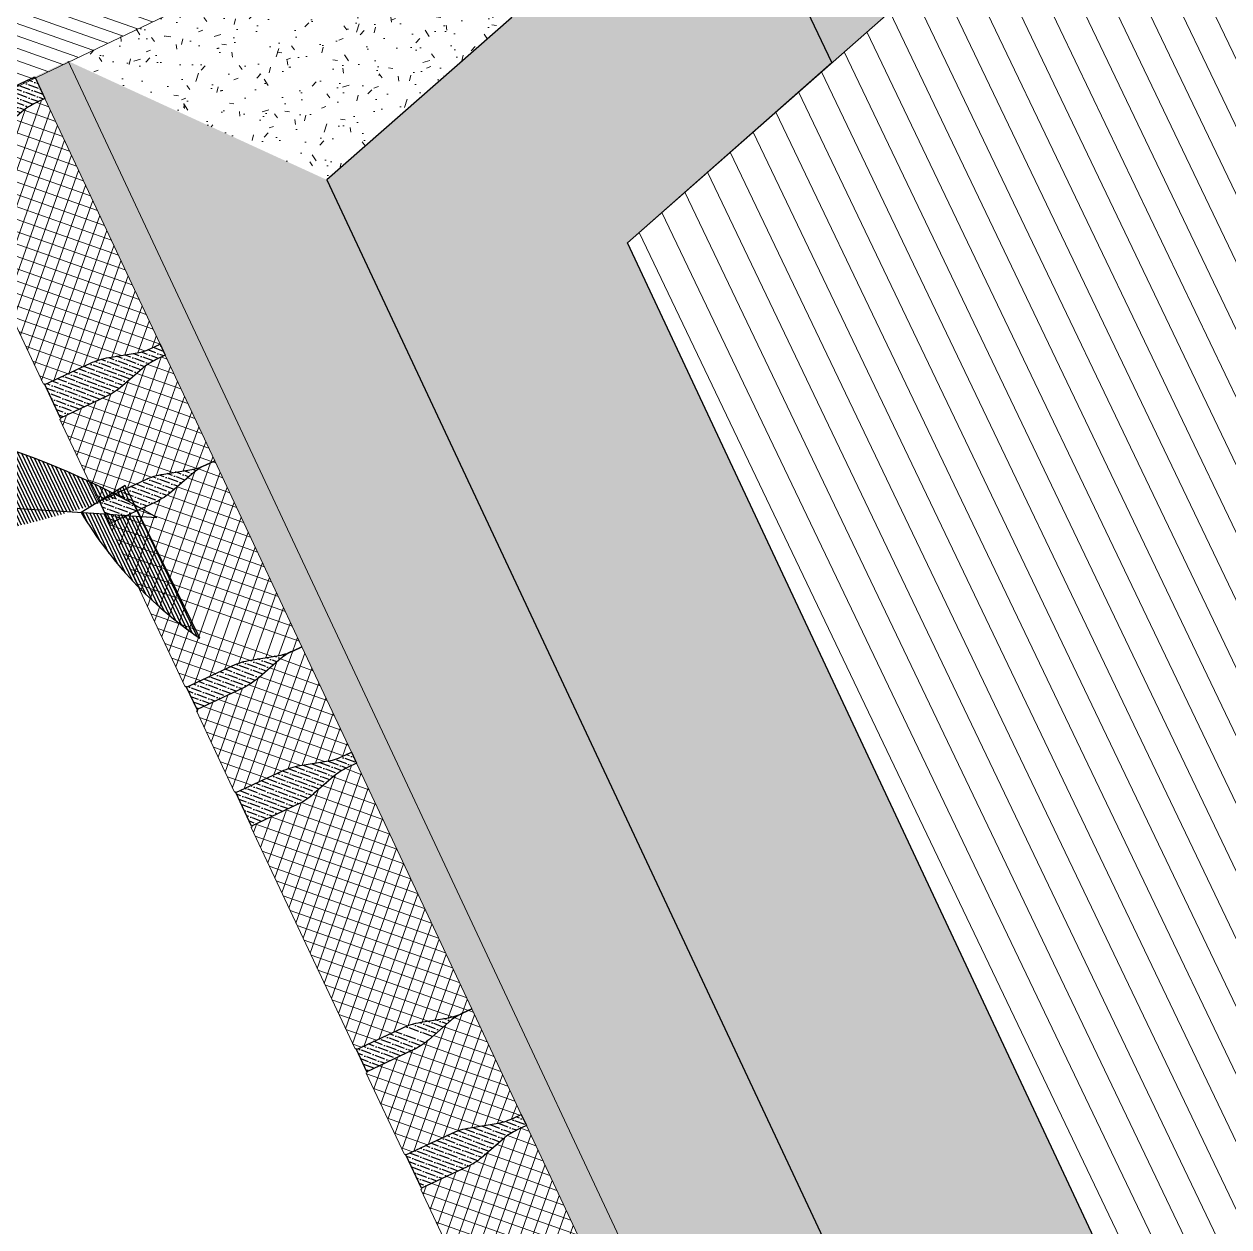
# Model space of a CAD drawing. Header units: metres. Extents: x 679304 to 680626, y 2747329 to 2750056.
# Drawn here: x 679523.999 to 679524.982, y 2747467.093 to 2747468.074 of the extents above; entities that cross this region are included whole.
import ezdxf

# ---------------------------------------------------------------- set-up
doc = ezdxf.new("R2010")
doc.units = ezdxf.units.M
doc.header["$XCLIPFRAME"] = 0
doc.layers.add('-aux', color=50, linetype='Continuous', plot=False)
doc.layers.add('00_Aux', color=5, linetype='Continuous', plot=False)
for name, color, linetype, lineweight in [('02-L-projecció', 6, 'Continuous', 5), ('02-L-seccionat', 4, 'Continuous', 5), ('3-TR Formigó', 252, 'Continuous', 0), ('3-TR terra compactada', 45, 'Continuous', 0), ('3-TR Tot-u', 37, 'Continuous', 0)]:
    doc.layers.add(name, color=color, linetype=linetype, lineweight=lineweight)
doc.layers.add('02-L-SEC-View 1', color=7, linetype='Continuous')
doc.layers.add('3-TR grava', color=251, linetype='Continuous', lineweight=5, true_color=0x666666)
doc.layers.add('3-TR tot_u', color=8, linetype='Continuous', lineweight=5, true_color=0x787878)
doc.layers.add('EIT_3 TR sorra', color=9, linetype='Continuous', true_color=0xd8ceb0)
doc.layers.add('SL_TREE_BOMBAX_CEIBA', color=24, linetype='Continuous', true_color=0x8f2400)
picture_1 = doc.add_image_def('image3.png', size_in_pixel=(1135, 973))
pattern_1 = [(43.98579928974752, (31.58923198981211, -102.1145531265065), (0.0019272751255601, 0.0066038919240475), [0.0085328125000001, -0.0017065625, 0, -0.0017065625])]
pattern_2 = [(44.99999999999999, (16.42054148670286, -0.9530773367732763), (-0.0067351920908019, 0.0067351920908019), []), (134.9999999999999, (16.42054148670286, -0.9530773367732763), (-0.0067351920908019, -0.0067351920908019), [])]
pattern_3 = [(43.98579928974752, (31.26304208068177, -102.1120097097009), (0.0019272751255601, 0.0066038919240475), [0.0085328125000001, -0.0017065625, 0, -0.0017065625])]
pattern_4 = [(360, (-2888.447405126049, -1231.461885167921), (-4e-16, 0.003175), [])]
pattern_5 = [(360, (-2889.879779849909, -1231.418880007986), (-4e-16, 0.003175), [])]

# ---------------------------------------------------------------- blocks, each defined once
blk = doc.blocks.new('Bench')
at = {"layer": '3-TR Formigó'}
h = blk.add_hatch(dxfattribs=at)
h.set_pattern_fill('ANSI31', color=256, scale=0.003, angle=-18.27604261032588, style=0)
h.set_pattern_definition([(44.99999999989514, (-45.49588849255814, 30.80655877431855), (-0.0067351920907895, 0.0067351920908142), [])])
h.paths.add_polyline_path([(0, -4.656613e-10), (0.50157939363271, -3.2475218177e-06), (0.50157939363271, -0.1000032475218177), (0.2407935219807274, -0.1000032475218177), (0.0750000006519258, -0.5499999993480742), (4.656613e-10, -0.5499999998137355)])
at = {"layer": '02-L-seccionat'}
blk.add_lwpolyline([(0, -4.656613e-10), (0.50157939363271, -3.2475218177e-06), (0.50157939363271, -0.1000032475218177), (0.2407935219807274, -0.1000032475218177), (0.0750000006519258, -0.5499999993480742), (4.656613e-10, -0.5499999998137355)], close=True, dxfattribs=at)
blk = doc.blocks.new('General Section WaterFalls')
at = {"layer": '3-TR Formigó'}
h = blk.add_hatch(dxfattribs=at)
h.set_pattern_fill('ANSI37', color=256, scale=0.003, angle=-18.27604261022104, style=0)
h.set_pattern_definition(pattern_2)
edge = h.paths.add_edge_path()
edge.add_line((60.97189545398578, -32.12466530222446), (60.97195935833049, -32.11646977267377))
edge.add_arc((60.92354327160865, -32.11609225533903), 0.0484175586054961, -0.4467466705454594, 15.55227246631219)
edge.add_line((60.97018808126449, -32.10311066545546), (60.96440333181734, -32.0823251940883))
edge.add_arc((61.01945564895868, -32.06700373557396), 0.0571445944009922, 179.553250484846, 195.5522696561451, ccw=False)
edge.add_line((60.96231279149652, -32.06655816920102), (60.96263344953587, -32.02543414542478))
edge.add_line((60.96263344958424, -32.02543414570391), (60.96183626863712, -32.02542793019669))
edge.add_line((60.96183626912534, -32.02542792935856), (60.96184285004813, -32.02458387921854))
edge.add_line((60.96184284938499, -32.02458387846127), (60.76227746712704, -32.0230277953204))
edge.add_line((60.76227746717631, -32.02302779583261), (60.76227088496658, -32.0238718465284))
edge.add_line((60.76227088505402, -32.02387184742838), (60.76147370457639, -32.02386562864341))
edge.add_line((60.76147370459512, -32.02386562898755), (60.76115304641382, -32.0649896546785))
edge.add_arc((60.70401018904522, -32.06454409379512), 0.0571445946447279, -16.445762796994018, -0.44674368117648555, ccw=False)
edge.add_line((60.75881689321249, -32.0807221615687), (60.75270872334158, -32.10141490374117))
edge.add_arc((60.79914542427286, -32.11512228171341), 0.0484175534240547, 163.5542355793744, 179.5532547029849)
edge.add_line((60.75072934338823, -32.11474476451986), (60.75066544010938, -32.12294029344175))
edge.add_line((60.75066543929279, -32.12294029444456), (60.97189545344361, -32.12466530230314))
h = blk.add_hatch(dxfattribs=at)
h.set_pattern_fill('ANSI37', color=256, scale=0.003, angle=-18.27604261022104, style=0)
h.set_pattern_definition(pattern_2)
edge = h.paths.add_edge_path()
edge.add_line((61.07685534795746, -32.12548371031881), (61.07691925285489, -32.11728818095065))
edge.add_arc((61.0285031623207, -32.11691066622734), 0.048417563292489, -0.4467438236486732, 15.55227535667759)
edge.add_line((61.07514797523617, -32.10392907168716), (61.06936322575353, -32.08314360079868))
edge.add_arc((61.12441553967073, -32.06782214529813), 0.0571445904278904, 179.553249814863, 195.5522689535439, ccw=False)
edge.add_line((61.06727268639952, -32.06737657776102), (61.06759334451393, -32.02625255449998))
edge.add_line((61.06759334402159, -32.02625255519524), (61.06679616273876, -32.02624633810595))
edge.add_line((61.06679616263136, -32.02624633791856), (61.06680274447398, -32.02540228759193))
edge.add_line((61.06680274475365, -32.0254022879526), (60.99350717873237, -32.0248307768464))
edge.add_line((60.99350717850029, -32.02483077719808), (60.99350059625507, -32.02567482837255))
edge.add_line((60.99350059637799, -32.02567482786253), (60.99270341508699, -32.02566860782815))
edge.add_line((60.99270341498777, -32.02566860849038), (60.99238275721724, -32.06679263627858))
edge.add_arc((60.93523990921676, -32.06634707422927), 0.0571445840205445, -16.445764324364518, -0.4467451595709804, ccw=False)
edge.add_line((60.99004660360515, -32.0825251408387), (60.98393843432651, -32.10321788418756))
edge.add_arc((61.03037513373419, -32.11692526307889), 0.0484175513567676, 163.5542323495689, 179.5532514948844)
edge.add_line((60.98195905424654, -32.11654774448835), (60.9818951517415, -32.12474327366579))
edge.add_line((60.98189515154809, -32.12474327394739), (61.07685534832541, -32.12548371135746))
h = blk.add_hatch(dxfattribs=at)
h.set_pattern_fill('ANSI37', color=256, scale=0.003, angle=-18.27604261022104, style=0)
h.set_pattern_definition(pattern_2)
edge = h.paths.add_edge_path()
edge.add_line((61.29808536311611, -32.12720871833153), (61.29814926746082, -32.11901318878084))
edge.add_arc((61.24973318120464, -32.11863567167893), 0.0484175586054961, -0.4467466705454594, 15.55227246631219)
edge.add_line((61.29637799039483, -32.10565408179537), (61.29059324094767, -32.0848686104282))
edge.add_arc((61.34564555902034, -32.06954715168104), 0.0571445946602287, 179.5532509293158, 195.5522700439978, ccw=False)
edge.add_line((61.28850270155817, -32.06910158507526), (61.28882335959753, -32.02797756129903))
edge.add_line((61.28882335871458, -32.02797756204382), (61.28802617776745, -32.02797134653659))
edge.add_line((61.28802617825567, -32.02797134686262), (61.28803275917847, -32.0271272967226))
edge.add_line((61.28803275804966, -32.02712729689665), (61.08846737579171, -32.02557121375579))
edge.add_line((61.08846737677231, -32.02557121356949), (61.08846079456257, -32.02641526426529))
edge.add_line((61.08846079418436, -32.02641526423395), (61.08766361370673, -32.02640904544898))
edge.add_line((61.08766361465677, -32.02640904439614), (61.08734295647547, -32.06753307008708))
edge.add_arc((61.03020009817555, -32.0670875099022), 0.0571445946447279, -16.445762796994018, -0.44674368117648555, ccw=False)
edge.add_line((61.08500680280849, -32.08326557837427), (61.07889863293757, -32.10395832054673))
edge.add_arc((61.12533533386886, -32.11766569828615), 0.0484175534240547, 163.5542355793744, 179.5532547029849)
edge.add_line((61.07691925298422, -32.11728818248957), (61.07685534970538, -32.12548371141147))
edge.add_line((61.07685534888878, -32.12548371171579), (61.29808536303961, -32.12720871957436))
h = blk.add_hatch(dxfattribs=at)
h.set_pattern_fill('ANSI37', color=256, scale=0.003, angle=-18.27604261022104, style=0)
h.set_pattern_definition(pattern_2)
edge = h.paths.add_edge_path()
edge.add_line((61.40304525755346, -32.12802712805569), (61.40310916245088, -32.11983159868754))
edge.add_arc((61.35469307145104, -32.11945408303291), 0.048417563292489, -0.4467438236486732, 15.55227535667759)
edge.add_line((61.40133788436651, -32.10647248895839), (61.39555313488386, -32.08568701806991))
edge.add_arc((61.45060544926673, -32.07036556210369), 0.0571445906871269, 179.5532502593328, 195.5522693413966, ccw=False)
edge.add_line((61.39346259552985, -32.06991999596358), (61.39378325364426, -32.02879597270253))
edge.add_line((61.39378325361758, -32.02879597246647), (61.39298607233475, -32.02878975537718))
edge.add_line((61.39298607222736, -32.02878975518979), (61.39299265406998, -32.02794570486316))
edge.add_line((61.39299265341833, -32.02794570475817), (61.31969708739704, -32.02737419365197))
edge.add_line((61.31969708763063, -32.02737419283949), (61.3196905053854, -32.02821824401397))
edge.add_line((61.31969050597399, -32.02821824490093), (61.31889332468299, -32.02821202486654))
edge.add_line((61.31889332411811, -32.02821202529595), (61.31857266634757, -32.06933605308414))
edge.add_arc((61.26142981927841, -32.06889049080201), 0.0571445840205445, -16.445764324364518, -0.4467451595709804, ccw=False)
edge.add_line((61.31623651273549, -32.08506855741144), (61.31012834345685, -32.1057613007603))
edge.add_arc((61.35656504379586, -32.11946868011728), 0.0484175513716403, 163.5542329003365, 179.5532520194679)
edge.add_line((61.30814896384254, -32.11909116106108), (61.3080850613375, -32.12728669023853))
edge.add_line((61.30808506021276, -32.12728669075295), (61.40304525699009, -32.12802712816302))
h = blk.add_hatch(dxfattribs=at)
h.set_pattern_fill('ANSI37', color=256, scale=0.003, angle=-18.27604261022104, style=0)
h.set_pattern_definition(pattern_2)
edge = h.paths.add_edge_path()
edge.add_line((61.5705313286744, -32.1293330763001), (61.5705952311044, -32.12113754660747))
edge.add_arc((61.52217914490029, -32.12076002173126), 0.0484175588259012, -0.4467548583182131, 15.55226428892074)
edge.add_line((61.56882395595312, -32.10777843766846), (61.56303920595324, -32.08699296611876))
edge.add_arc((61.61809152038768, -32.07167150778696), 0.0571445913681291, 179.553251521265, 195.5522705699352, ccw=False)
edge.add_line((61.56094866571947, -32.07122594374232), (61.56126932331666, -32.03010191982006))
edge.add_line((61.56126932380721, -32.03010191954672), (61.56047214234286, -32.03009570337828))
edge.add_line((61.56047214195132, -32.03009570436552), (61.56047872390448, -32.0292516540754))
edge.add_line((61.56047872407362, -32.02925165300257), (61.41465728561204, -32.028114629972))
edge.add_line((61.41465728450566, -32.02811463084072), (61.41465070462141, -32.02895868377571))
edge.add_line((61.414650705643, -32.02895868336782), (61.41385352368874, -32.02895246311439))
edge.add_line((61.41385352378711, -32.02895246283151), (61.41353286572043, -32.07007649003151))
edge.add_arc((61.35639001615345, -32.06963092670776), 0.0571445854768251, -16.4457662394492, -0.44674710053658373, ccw=False)
edge.add_line((61.4111967110075, -32.08580899471417), (61.4050885426487, -32.10650173787641))
edge.add_arc((61.45152524067089, -32.12020912067965), 0.0484175508169804, 163.5542296133312, 179.5532487454264)
edge.add_line((61.40310916211456, -32.11983159836382), (61.40304525802642, -32.12802712750884))
edge.add_line((61.40304525755346, -32.12802712805569), (61.57053132853569, -32.1293330765017))
h = blk.add_hatch(dxfattribs=at)
h.set_pattern_fill('ANSI37', color=256, scale=0.003, angle=-18.27604261022104, style=0)
h.set_pattern_definition(pattern_2)
edge = h.paths.add_edge_path()
edge.add_line((61.66549152741208, -32.13007352175191), (61.66555543090794, -32.12187799143049))
edge.add_arc((61.61713934037834, -32.12150047719479), 0.0484175617409496, -0.4467432331243982, 15.55227589592591)
edge.add_line((61.66378415282816, -32.1085188833531), (61.6579994037481, -32.08773341161678))
edge.add_arc((61.71305171214044, -32.07241195417009), 0.0571445858477103, 179.5532517960922, 195.5522709070236, ccw=False)
edge.add_line((61.6559088639915, -32.07196639035828), (61.65622952210183, -32.0308423656247))
edge.add_line((61.65622952161356, -32.0308423647657), (61.65543234058731, -32.03083614727075))
edge.add_line((61.65543234022334, -32.03083614679054), (61.65543892210553, -32.02999209745776))
edge.add_line((61.65543892234564, -32.02999209752306), (61.58214335602821, -32.02942058582866))
edge.add_line((61.58214335562661, -32.02942058676854), (61.58213677426573, -32.03026463823507))
edge.add_line((61.5821367749013, -32.03026463836432), (61.58133959357481, -32.03025841880861))
edge.add_line((61.58133959351108, -32.03025841899216), (61.58101893485211, -32.07138244501576))
edge.add_arc((61.52387607563287, -32.07093688216992), 0.0571445959901842, -16.44576470835051, -0.44674558640332407, ccw=False)
edge.add_line((61.5786827802658, -32.08711495227181), (61.5725746105764, -32.10780769352342))
edge.add_arc((61.61901131737977, -32.12151507032104), 0.0484175573381641, 163.5542381880124, 179.5532572783804)
edge.add_line((61.57059523137286, -32.12113755522296), (61.57053132838608, -32.12933308326051))
edge.add_line((61.57053132820874, -32.12933308398351), (61.66549152686531, -32.1300735220142))
h = blk.add_hatch(dxfattribs=at)
h.set_pattern_fill('ANSI37', color=256, scale=0.003, angle=-18.27604261022104, style=0)
h.set_pattern_definition(pattern_2)
edge = h.paths.add_edge_path()
edge.add_line((61.89672123733908, -32.13187651266344), (61.89678514219693, -32.12368098230142))
edge.add_arc((61.84836905682459, -32.12330346461385), 0.0484175570857096, -0.4467455132575356, 15.55227354001481)
edge.add_line((61.89501386461779, -32.11032187519595), (61.88922911469298, -32.08953640416144))
edge.add_arc((61.94428142858669, -32.07421494391747), 0.0571445918557168, 179.5532527831972, 195.552271928435, ccw=False)
edge.add_line((61.88713857391849, -32.07376937917434), (61.88745923298822, -32.03264535524799))
edge.add_line((61.88745923293755, -32.03264535637572), (61.88666205169019, -32.03263913880775))
edge.add_line((61.88666205108166, -32.03263913840056), (61.88666863229651, -32.0317950873762))
edge.add_line((61.88666863273829, -32.0317950877361), (61.68710325003817, -32.03023900444921))
edge.add_line((61.68710325006395, -32.03023900371045), (61.68709666922438, -32.03108305731074))
edge.add_line((61.68709666933864, -32.03108305716887), (61.68629948786612, -32.03107683805534))
edge.add_line((61.68629948748275, -32.03107683896087), (61.68597882893434, -32.07220086502097))
edge.add_arc((61.62883597658947, -32.07175530353561), 0.0571445895306255, -16.445763095888026, -0.44674399377311147, ccw=False)
edge.add_line((61.68364267563447, -32.08793337130919), (61.67753450579904, -32.10862611300298))
edge.add_arc((61.72397120902314, -32.12233348959126), 0.0484175537013848, 163.554237222877, 179.5532563610957)
edge.add_line((61.67555512627586, -32.12195597472601), (61.67549122240881, -32.13015150394404))
edge.add_line((61.67549122311175, -32.13015150348656), (61.89672123730215, -32.131876512339))
at = {"layer": '3-TR grava'}
h = blk.add_hatch(dxfattribs=at)
h.set_pattern_fill('GRAVEL', color=256, scale=0.0025, angle=-65.4594079214056)
h.set_pattern_definition([(162.5533795785943, (60.79222115920856, -28.27855555806309), (-0.7308664413105134, 0.2247454003224838), [0.008543036, -0.8457620909891242]), (119.5103330785944, (60.78407111624255, -28.27599420491606), (0.3742512880765163, -0.6667924889896534), [0.014660118, -1.451351222338099]), (67.05103917859438, (60.7768498309888, -28.26323599391617), (-0.3716630592082974, -0.8677521653213359), [0.010337038, -1.023368069852498]), (201.8142810785943, (60.752123022452, -28.2473015722353), (1.181651354603073, 0.4697151542846625), [0.013350113, -1.321660935643449]), (227.3742462585944, (60.7397288698703, -28.25226246356033), (0.5612966858302837, 0.6053067655956637), [0.0130908425, -1.295995193633598]), (291.8142810785943, (60.73086365032941, -28.26189462398179), (-0.4697151542846621, 1.181651354603073), [0.013350113, -1.321660935643448]), (332.2348325485944, (60.73582454118877, -28.27428877633065), (-0.9205000676641382, 0.487190799820997), [0.0176548415, -1.747827882856173]), (6.795920448594388, (60.7514466685243, -28.2825132557191), (1.455422802273855, 0.1758798357438446), [0.016667988, -1.650131415047624]), (55.97015769859439, (60.76799755217507, -28.28054087772034), (0.5399387022612131, 0.8049723273507519), [0.013395325, -1.3261386424678]), (109.7769503785943, (60.7754939137958, -28.26943954080343), (0.2323495932458333, -0.6617765230940462), [0.015292832, -0.7493484237499995]), (156.9380298785944, (60.77031944319606, -28.25504873273894), (-0.9518899865877168, 0.403052978445805), [0.019776948, -1.957919312804424]), (73.35466690859441, (60.77765559451655, -28.30475154332816), (0.1619655624356716, 0.5625907985248249), [0.0067501135, -0.6682641456085991]), (106.0098264785943, (60.77958915010094, -28.29828425706364), (0.2273336257813092, -0.803678214579225), [0.0128420495, -1.271365974925999]), (159.5405920785943, (60.77604727586731, -28.28594026481733), (-0.0577638701662641, -0.0263739512287361), [0.0089802335, -0.0808223277106999]), (137.7391825885944, (60.78113276325166, -28.27873191982508), (0.2473974964595234, -0.2360714483909447), [0.004836033, -0.4787655592223494]), (226.3420015685944, (60.77755367103964, -28.27547966712155), (0.1469176592604953, 0.1368857238627072), [0.0068391405, -0.3351188247499998]), (325.5043486085944, (60.77283224184066, -28.28042761748657), (0.1946495940143111, -0.120543708048443), [0.0111079915, -0.3591574538227498]), (96.10564325859436, (60.78198708361014, -28.28671854175627), (-0.0050159677013599, -0.1419016915615013), [0.0080321785, -0.1927724529206998]), (310.9301324125944, (60.76225677924231, -28.24197662272491), (0.4370311227861185, -0.4985168479763861), [0.0112522, -1.113970666813473]), (4.886768018594398, (60.76962854387239, -28.25047778291628), (-0.7408983767459328, -0.0590579828264785), [0.0094399735, -0.9345553919549987]), (227.7391825885943, (60.79353985749185, -28.28144375234842), (0.236071448391113, 0.2473974964597082), [0.0096720025, -0.4739295897223499]), (278.1510517485945, (60.78703535161912, -28.28860193677247), (-0.0904479018345022, 0.6567605553424389), [0.0112522, -1.113970666813498]), (273.9845468585944, (60.72644317988306, -28.25832847272977), (-0.0163420158111444, 0.3415672532887592), [0.01085088, -0.5316933578276493]), (229.3157326785944, (60.72719718003646, -28.2691531283781), (0.5035328153719132, 0.578932814619784), [0.009091803, -0.9000898345179997]), (1.342001568594386, (60.73603972559794, -28.30839534173719), (0.3415672532877387, 0.0163420158326072), [0.0096720025, -0.4739295897223496]), (311.8946167185944, (60.74570910539478, -28.30816882080398), (-0.5739168466802448, 0.6454345072093443), [0.0106445685, -1.053809399504999]), (3.984546858594381, (60.72311649052426, -28.28009104542434), (-0.3415672532888744, -0.0163420158087717), [0.00542544, -0.5371187978276494]), (35.85052455259439, (60.73445728933439, -28.30492950929329), (0.204681529436305, 0.1632596750812058), [0.003237865, -0.3205498741131498]), (100.5043486105944, (60.73708174331113, -28.30303317354992), (0.0213579835199402, -0.1996655617274969), [0.0130908425, -0.2487263647267249]), (120.5495980385944, (60.73469514679164, -28.29016170161776), (0.3215033824824281, -0.5512647504169875), [0.012131675, -1.201034121583424]), (238.2306596085943, (60.76763349305839, -28.28280127281323), (0.0891537890961093, 0.1105117726299222), [0.009158097, -0.2197944089919999]), (287.6978186685944, (60.7628117450513, -28.29058725666255), (0.3328294306101221, -1.034733695266432), [0.015988919, -1.582900226625772]), (355.4859879785944, (60.76767231710255, -28.30581944272854), (-0.5098428960780156, 0.0464378220719186), [0.006537706, -0.6472348079527493]), (24.54059207859437, (60.77418976230546, -28.30633398098871), (0.031389918937525, 0.0841378213949922), [0.00381, -0.05969]), (54.7970292385944, (60.73590058321133, -28.28821520577185), (-0.2988512862779227, -0.4156731392452753), [0.008821674, -0.8733485193299996]), (342.5533795785944, (60.74098607059568, -28.28100686054677), (0.7308664413097113, -0.224745400325036), [0.017086072, -0.8372190549891247]), (294.5405920785944, (60.7572861565277, -28.28612956707366), (0.0841378213949922, -0.031389918937525), [0.01651, -0.04699]), (259.8454385785944, (60.76414338359609, -28.30114817339927), (-0.1406075784639758, -0.7622563603398059), [0.010040239, -0.9939829181034994]), (188.5951961785943, (60.76237324951216, -28.31103113153949), (-0.2574294318929431, -0.0477319347531757), [0.009245727, -0.4530412509692998]), (142.1865674385944, (60.75323134986684, -28.31241293041967), (-1.078743774950314, 0.8337740209468908), [0.0150536275, -1.490311610573449]), (109.9666708185943, (60.74133879365399, -28.30318365246057), (-0.2850974958072773, 0.7773042633900631), [0.0159257365, -1.576646161405999])])
h.paths.add_polyline_path([(62.4170443075709, -32.72336055710912), (61.64629130344838, -32.72335900692269), (62.10770721640438, -34.35336060356349), (62.41704117506742, -34.35336060379632)])
h.paths.add_polyline_path([(62.38307777419686, -34.25074419286102, -1), (62.23307777475565, -34.25074419309385, -1)], flags=16)
at = {"layer": '3-TR terra compactada'}
h = blk.add_hatch(dxfattribs=at)
h.set_pattern_fill('LINE', color=256, scale=0.0075)
h.set_pattern_definition([(360, (-1.593222050461918, -1.450000001117587), (0, 0.0238125), [])])
edge = h.paths.add_edge_path(flags=16)
edge.add_arc((87.91270721703766, -34.89102650922723), 0.0300000000000011, 0, 360)
h.paths.add_polyline_path([(60.86794612370431, -34.06345526850782), (60.86794612370431, -34.8165326055605), (77.28848761087283, -34.81653260439634), (77.28848760994151, -35.96653260430321), (94.02980208816007, -35.96653260337189), (94.02346620196477, -34.53352967253886), (88.77741158520803, -34.42881766473874), (88.7764219455421, -34.4783984052483), (88.67512278445065, -34.85645277681761), (84.06023222394288, -34.76436978625134), (83.96552849235012, -34.41241660504602), (83.95774579746649, -34.38224918977358), (83.95875280490145, -34.33179827523418), (79.98875382728875, -34.25026744417846), (79.98875382775441, -35.78771875007078), (77.43852502759546, -35.78771875007078), (77.43852502852678, -35.43748732609675), (78.61814005719498, -35.43770227907226), (78.05505687510595, -33.4629564518109), (67.10211191978306, -33.3788115279749), (67.01179703883827, -33.17811179091223), (66.85097349714488, -33.17687627975829), (63.56725041614845, -33.15126436809078), (63.56725041707978, -34.70336046814919), (61.01713174395263, -34.70336046768352), (61.0171317444183, -34.35336060426198), (62.10765844490379, -34.35336060402915), (61.58575402200222, -32.50950451311656), (50.68157043308019, -32.42573419259861), (50.59114177431911, -32.2250335814897), (50.42511908290908, -32.2237581287045), (47.14811543934047, -32.19819437991828), (47.14721526950597, -33.38156245509163), (44.99754665372893, -33.38156245509163), (44.99754665279761, -33.03156259073876), (45.56926759378984, -33.03156259120442), (45.14311256445944, -31.55625739693642), (34.2616229839623, -31.47266142093577), (34.17091776337475, -31.2719586850144), (34.00475173024461, -31.27068213094026), (30.72633214015514, -31.24511096207425), (30.72633214108646, -32.37863686797209), (28.57621343620122, -32.37863686820492), (28.57621343526989, -32.02863700361922), (29.14793437626213, -32.02863700361922), (28.72177934786305, -30.55333180958405), (17.8412764519453, -30.4697434140835), (17.68143947003409, -31.50181839196012), (28.27606689184904, -31.50181839149445), (28.27606689091772, -32.61037793336436), (44.44740463607013, -32.61037793196738), (44.44740463700145, -34.06345526920631)])
at = {"layer": '3-TR Tot-u'}
h = blk.add_hatch(dxfattribs=at)
h.set_pattern_fill('EARTH', color=256, scale=0.005, angle=-84.07414778341365)
h.set_pattern_definition([(275.9258522165863, (60.71546804439276, -33.50333952344954), (0.0348582512672567, -0.0283024260194916), [0.03175, -0.03175]), (275.9258522165863, (60.72731067147106, -33.50211030617356), (0.0348582512672567, -0.0283024260194916), [0.03175, -0.03175]), (275.9258522165863, (60.73915329854935, -33.50088108866476), (0.0348582512672567, -0.0283024260194916), [0.03175, -0.03175]), (5.925852216586345, (60.743510580156, -33.50441889185459), (0.0283024260194916, 0.0348582512672567), [0.03175, -0.03175]), (5.925852216586345, (60.74473979650065, -33.51626151846722), (0.0283024260194916, 0.0348582512672567), [0.03175, -0.03175]), (5.925852216586345, (60.74596901470795, -33.52810414601118), (0.0283024260194916, 0.0348582512672567), [0.03175, -0.03175])])
h.paths.add_polyline_path([(50.68157043308019, -32.42573419259861), (61.58575402200222, -32.50950451311656), (61.64629130344838, -32.72335900692269), (62.41704348940402, -32.72336055757478), (62.41704473039135, -32.50335776759312), (61.79187253303826, -32.503356566187), (61.73765311250463, -32.31066556135193), (50.5912555521354, -32.22503445576876)])
at = {"layer": '3-TR tot_u'}
h = blk.add_hatch(dxfattribs=at)
h.set_pattern_fill('AR-CONC', color=256, scale=0.00025, angle=90.27678088138285)
h.set_pattern_definition([(158.5528234916038, (16.41957955155521, -0.9746390371583402), (-0.0107141402033441, 0.0444470353765646), [0.0047625, -0.0523874999999999]), (103.5528234916037, (16.41957955155521, -0.9746390371583402), (-0.042478511822929, -0.0235505220209913), [0.00381, -0.0419101460424999]), (209.0042681916038, (16.41868670936674, -0.9709351295605301), (-0.0531926501422366, 0.0208965138611374), [0.0040475022, -0.0445225611499999]), (154.7370234916037, (16.40753956185654, -0.9786799072753638), (-0.0115985479610558, 0.0675920588494506), [0.00714375, -0.0785812499999999]), (205.1883811016037, (16.40657301200554, -0.9730472429655492), (-0.0775261334246027, 0.036585164494883), [0.006071255785, -0.0667839020399999]), (99.73697466160377, (16.40753956185654, -0.9786799072753638), (-0.0775261334227856, 0.036585164499046), [0.0057149917675, -0.0628649329799999]), (129.5528234916037, (16.40852912468836, -0.9716496961191295), (0.0121775151173545, 0.0440684300330318), [0.0047625, -0.0523875]), (74.55282349160389, (16.40852912468836, -0.9716496961191295), (-0.0485699864642681, -3.6222662037e-06), [0.00381, -0.0419099999999999]), (180.0042684916038, (16.40954391798004, -0.9679773268289864), (-0.0363924715453394, 0.0440648076110835), [0.0040475022, -0.0445224844]), (146.0528234916037, (16.41957955155521, -0.9746390371583402), (-0.0202858755293875, -0.0059938829911168), [0, -0.041402, 0, -0.042545, 0, -0.04206875]), (116.0528234916039, (16.41957955155521, -0.9746390371583402), (-0.0290587158829416, 0.0078679387732416), [0, -0.024257, 0, -0.0404494999999999, 0, -0.01603375]), (76.05282349160386, (16.42408512253314, -0.988063625525683), (-0.0094277576651399, 0.0325917034802938), [0, -0.0158749999999999, 0, -0.0495299999999999, 0, -0.0657224999999997]), (66.05282349160387, (16.42610555933788, -0.9940836201421916), (-0.0178091657507202, 0.033085210695806), [0, -0.0206375, 0, -0.032893, 0, -0.0466725])])
h.paths.add_polyline_path([(61.73765311250463, -32.31066556135193), (61.91613929020241, -32.16203233716078), (50.52306428411975, -32.07450615614653), (50.59515397809446, -32.2336976248771)])
h = blk.add_hatch(dxfattribs=at)
h.set_pattern_fill('AR-CONC', color=256, scale=0.00025, angle=90.27678088138285)
h.set_pattern_definition([(140.2767808813828, (60.71543567627668, -33.26333952276036), (0.0037647041595733, 0.0455648851271831), [0.0047625, -0.0523875]), (85.27678088138289, (60.71543567627668, -33.26333952276036), (-0.0477210912319097, -0.0090414880295038), [0.00381, -0.0419101460425]), (190.7282255813828, (60.71574940066785, -33.25954246125184), (-0.0439563851247943, 0.0365233969869157), [0.0040475022, -0.0445225611499999]), (136.4609808813827, (60.70273582451045, -33.26340087293647), (0.0101830826843636, 0.0678197431531255), [0.00714375, -0.0785812499999999]), (186.9123384913827, (60.70358440792188, -33.2577492329292), (-0.0621425175672333, 0.0590515294915639), [0.006071255785, -0.06678390204]), (81.46093205138288, (60.70273582451045, -33.26340087293647), (-0.0621425175642024, 0.0590515294949471), [0.0057149917675, -0.06286493298]), (111.2767808813828, (60.70588011248037, -33.25703560933471), (0.0253828996131373, 0.0380266591648413), [0.0047625, -0.0523875]), (56.27678088138284, (60.70588011248037, -33.25703560933471), (-0.046121091311289, 0.0152278867383411), [0.00381, -0.04191]), (161.7282258813828, (60.70799535373225, -33.25386672141031), (-0.020738191935409, 0.0532545458175194), [0.0040475022, -0.0445224843999999]), (127.7767808813828, (60.71543567627668, -33.26333952276036), (-0.0211422431149614, 0.0006700263971406), [0, -0.041402, 0, -0.042545, 0, -0.04206875]), (97.7767808813828, (60.71543567627668, -33.26333952276036), (-0.0251255482296459, 0.0165837346657723), [0, -0.024257, 0, -0.0404495, 0, -0.01603375]), (57.77678088138284, (60.71550408098847, -33.27749985735863), (0.0012684192748077, 0.0339041717622374), [0, -0.015875, 0, -0.04953, 0, -0.0657225]), (47.77678088138283, (60.71553475689142, -33.28384978347458), (-0.0065354411982984, 0.0370011561963418), [0, -0.0206375, 0, -0.032893, 0, -0.0466725])])
h.paths.add_polyline_path([(62.41701263701543, -32.30306743131951), (61.915441211313, -32.30364836310037), (61.91613929299638, -32.16203233622946), (61.73765311250463, -32.31066556135193), (61.7918725325726, -32.50335656595416), (62.41701152268797, -32.5033590067178)])
at = {"layer": 'EIT_3 TR sorra'}
h = blk.add_hatch(dxfattribs=at)
h.set_pattern_fill('ANSI36', color=256, scale=0.001075, angle=-1.014200710252469, style=0, double=1)
h.set_pattern_definition(pattern_3)
edge = h.paths.add_edge_path()
edge.add_line((60.98189512314275, -32.12474677176215), (60.97189542917082, -32.12466880097736))
edge.add_line((60.97189542930573, -32.12466880027205), (60.97195933140409, -32.11647327046989))
edge.add_arc((60.92354325018823, -32.11609574873), 0.0484175527940736, -0.4467514048749425, 15.55226774490095)
edge.add_line((60.97018805611878, -32.10311416396872), (60.96440330662389, -32.0823286886626))
edge.add_arc((61.01945561589673, -32.06700723106042), 0.0571445876233784, 179.5532517402217, 195.5522708379812, ccw=False)
edge.add_line((60.9623127663508, -32.06656166585162), (60.96263345216748, -32.02543414489885))
edge.add_line((60.96263345144689, -32.02543414523825), (60.99270341586371, -32.02566861134486))
edge.add_line((60.99270341638476, -32.02566861128435), (60.99238272961276, -32.06679613290241))
edge.add_arc((60.93523987662047, -32.06635056994855), 0.0571445906226804, -16.445765470171693, -0.44674630773130275, ccw=False)
edge.add_line((60.99004657613114, -32.08252864005044), (60.98393840780373, -32.10322138126147))
edge.add_arc((61.03037510160357, -32.11692875926383), 0.0484175462371067, 163.5542325431677, 179.5532516505266)
edge.add_line((60.98195902630687, -32.1165512399748), (60.98189512288607, -32.12474677081141))
edge.add_line((60.98189512314275, -32.12474677176215), (60.97189542917082, -32.12466880097736))
h = blk.add_hatch(dxfattribs=at)
h.set_pattern_fill('ANSI36', color=256, scale=0.001075, angle=-1.014200710252469, style=0, double=1)
h.set_pattern_definition(pattern_3)
edge = h.paths.add_edge_path()
edge.add_line((61.07685532467439, -32.12548720976338), (61.07691922640564, -32.11729168033038))
edge.add_arc((61.02850314090028, -32.11691416380927), 0.0484175570857096, -0.4467455132575356, 15.55227354001481)
edge.add_line((61.07514794869349, -32.10393257206306), (61.06936320063564, -32.08314709723154))
edge.add_arc((61.12441551592201, -32.06782564055175), 0.0571445922035584, 179.5532497589926, 195.5522688845016, ccw=False)
edge.add_line((61.06727266171947, -32.06738007348031), (61.06759334761529, -32.02625255451528))
edge.add_line((61.0675933463499, -32.02625255472958), (61.08766361546827, -32.02640904961332))
edge.add_line((61.08766361512244, -32.02640904905275), (61.08734292790827, -32.06753657052478))
edge.add_arc((61.0302000795491, -32.0670910072513), 0.0571445854768251, -16.4457662394492, -0.44674710053658373, ccw=False)
edge.add_line((61.08500677486881, -32.0832690759562), (61.07889860643087, -32.10396181713071))
edge.add_arc((61.12533530360088, -32.11766920052469), 0.0484175505247778, 163.554227419061, 179.553246562732)
edge.add_line((61.07691922457888, -32.11729167704471), (61.07685532340852, -32.12548720960533))
h = blk.add_hatch(dxfattribs=at)
h.set_pattern_fill('ANSI36', color=256, scale=0.001075, angle=-1.014200710252469, style=0, double=1)
h.set_pattern_definition(pattern_1)
edge = h.paths.add_edge_path()
edge.add_line((61.30808503227308, -32.12729018856772), (61.29808533830115, -32.12721221778293))
edge.add_line((61.29808533936738, -32.12721221707762), (61.29814924146575, -32.11901668727545))
edge.add_arc((61.24973316024989, -32.11863916553557), 0.0484175527940736, -0.4467514048749425, 15.55226774490095)
edge.add_line((61.29637796571478, -32.10565758147277), (61.29059321621988, -32.08487210616665))
edge.add_arc((61.34564552595839, -32.06955064926297), 0.0571445873641418, 179.5532512957519, 195.5522704501285, ccw=False)
edge.add_line((61.28850267548114, -32.0691050849855), (61.28882336129782, -32.02797756403273))
edge.add_line((61.28882336150855, -32.02797756320797), (61.31889332592536, -32.02821202931458))
edge.add_line((61.31889332598075, -32.02821202948689), (61.31857263920875, -32.06933955110496))
edge.add_arc((61.26142978575081, -32.06889398768544), 0.0571445906226804, -16.445765470171693, -0.44674630773130275, ccw=False)
edge.add_line((61.31623648433015, -32.08507205662318), (61.31012831600274, -32.1057647978342))
edge.add_arc((61.3565650107339, -32.11947217653506), 0.0484175462371067, 163.5542325431677, 179.5532516505266)
edge.add_line((61.30814893590287, -32.11909465724602), (61.30808503248207, -32.12729018808263))
edge.add_line((61.30808503227308, -32.12729018856772), (61.29808533830115, -32.12721221778293))
h = blk.add_hatch(dxfattribs=at)
h.set_pattern_fill('ANSI36', color=256, scale=0.001075, angle=-1.014200710252469, style=0, double=1)
h.set_pattern_definition(pattern_1)
edge = h.paths.add_edge_path()
edge.add_line((61.40304523380473, -32.12803062563762), (61.40310913553598, -32.11983509620463))
edge.add_arc((61.35469305096194, -32.11945757921785), 0.0484175569431325, -0.4467460378408971, 15.55227308225352)
edge.add_line((61.40133785828948, -32.10647598886863), (61.39555311023164, -32.0856905140371))
edge.add_arc((61.450605425518, -32.07036905759014), 0.0571445922035584, 179.5532497589926, 195.5522688845016, ccw=False)
edge.add_line((61.39346257038415, -32.06992349075154), (61.39378325627997, -32.0287959717865))
edge.add_line((61.39378325594589, -32.02879597106949), (61.41385352506426, -32.02895246595323))
edge.add_line((61.41385352564975, -32.02895246678963), (61.41353283843558, -32.07007998826167))
edge.add_arc((61.3563899891451, -32.06963442405686), 0.0571445856194023, -16.445765772794118, -0.4467466560666935, ccw=False)
edge.add_line((61.41119668353349, -32.08581249206327), (61.40508851509554, -32.10650523323778))
edge.add_arc((61.45152521273121, -32.12021261826158), 0.0484175505099052, 163.5542268682935, 179.5532460381486)
edge.add_line((61.40310913370922, -32.11983509478159), (61.40304523253885, -32.12803062734222))
h = blk.add_hatch(dxfattribs=at)
h.set_pattern_fill('ANSI36', color=256, scale=0.001075, angle=-1.014200710252469, style=0, double=1)
h.set_pattern_definition(pattern_1)
edge = h.paths.add_edge_path()
edge.add_line((61.57053130306303, -32.12933657318354), (61.5705952065234, -32.12114104334079))
edge.add_arc((61.52217912580818, -32.12076352513395), 0.0484175525412939, -0.4467478355714436, 15.55227133748934)
edge.add_line((61.56882393034175, -32.1077819375787), (61.56303918231939, -32.08699646226849))
edge.add_arc((61.61809149757027, -32.07167500117794), 0.0571445943123871, 179.5532539535203, 195.5522730879312, ccw=False)
edge.add_line((61.56094864057377, -32.07122943783179), (61.56126932727888, -32.03010191864362))
edge.add_line((61.56126932613552, -32.03010191908106), (61.58133959485537, -32.03025841628518))
edge.add_line((61.58133959583938, -32.0302584154997), (61.58101890905921, -32.07138593417268))
edge.add_arc((61.52387604815885, -32.07094036997296), 0.0571445973673935, -16.445766153051807, -0.4467470114216212, ccw=False)
edge.add_line((61.57868275465443, -32.08711844217032), (61.57257458636252, -32.10781118290267))
edge.add_arc((61.6190112773329, -32.12151856487617), 0.0484175437761339, 163.5542276742587, 179.5532468264947)
edge.add_line((61.57059520483016, -32.12114104209468), (61.57053130229371, -32.12933657322335))
h = blk.add_hatch(dxfattribs=at)
h.set_pattern_fill('ANSI36', color=256, scale=0.001075, angle=-1.014200710252469, style=0, double=1)
h.set_pattern_definition(pattern_1)
edge = h.paths.add_edge_path()
edge.add_line((61.67549119563773, -32.13015498057939), (61.66549150136966, -32.1300770092064))
edge.add_line((61.66549150133505, -32.13007700815797), (61.66555540427819, -32.12188147765401))
edge.add_arc((61.61713932594285, -32.12150396336801), 0.0484175500085239, -0.4467445561891167, 15.55227455380358)
edge.add_line((61.66378412768245, -32.10852237301879), (61.65799938057992, -32.08773689752197))
edge.add_arc((61.71305168746039, -32.072415439412), 0.0571445850781029, 179.5532540385732, 195.5522731102714, ccw=False)
edge.add_line((61.65590883884579, -32.07196987629868), (61.65622952494355, -32.03084236377552))
edge.add_line((61.65622952627018, -32.03084236430004), (61.68629948980673, -32.03107683158715))
edge.add_line((61.68629948887974, -32.03107683127746), (61.68597880219378, -32.07220434409677))
edge.add_arc((61.62883594771847, -32.07175878062844), 0.0571445925066925, -16.445765992747226, -0.44674691528729227, ccw=False)
edge.add_line((61.68364264816045, -32.08793685119599), (61.67753447883408, -32.1086295906059))
edge.add_arc((61.72397117782384, -32.12233696551994), 0.0484175503121901, 163.5542367997089, 179.553255926214)
edge.add_line((61.67555509880185, -32.12195945088752), (61.67549119534148, -32.13015498073026))
edge.add_line((61.67549119563773, -32.13015498057939), (61.66549150136966, -32.1300770092064))
h = blk.add_hatch(dxfattribs=at)
h.set_pattern_fill('ANSI36', color=256, scale=0.001075, angle=-1.014200710252469, style=0, double=1)
h.set_pattern_definition([(43.98579928974752, (31.82046169694513, -102.1163561176508), (0.0019272751255601, 0.0066038919240475), [0.0085328125000001, -0.0017065625, 0, -0.0017065625])])
edge = h.paths.add_edge_path()
edge.add_line((61.91637309966608, -32.13203316600993), (61.89672120923573, -32.13188000063635))
edge.add_line((61.89672120893374, -32.13188000093214), (61.89678511176634, -32.12368447039168))
edge.add_arc((61.84836903540418, -32.12330695427954), 0.0484175482035831, -0.4467444480678142, 15.55227471198376)
edge.add_line((61.89501383481547, -32.1103253653273), (61.88922908778391, -32.08953988887312))
edge.add_arc((61.94428139273077, -32.07421843055636), 0.057144582946491, 179.5532537214511, 195.5522728564418, ccw=False)
edge.add_line((61.88713854691013, -32.07377286814153), (61.88745923311844, -32.03264535565488))
edge.add_line((61.88745923293755, -32.03264535637572), (61.91714591055486, -32.03287683689819))
edge.add_line((61.91714591020718, -32.03287683613599), (61.9163730989322, -32.13203316638713))
edge.add_line((61.91637309966608, -32.13203316600993), (61.89672120923573, -32.13188000063635))
h = blk.add_hatch(dxfattribs=at)
h.set_pattern_fill('ANSI36', color=256, scale=0.001075, angle=-1.014200710252469, style=0, double=1)
h.set_pattern_definition([(62.26184189996857, (84.49806383391844, 215.9410314029083), (-0.0002408934137097, 0.0068751544213446), [0.0085328125000001, -0.0017065625, 0, -0.0017065625])])
h.paths.add_polyline_path([(50.52306428411975, -32.07450615614653), (61.91613929020241, -32.16203233692795), (61.91637309920043, -32.13203316531144), (50.52302524959668, -32.04326504096389)])
at = {"layer": '-aux'}
for points in [[(60.98189512314275, -32.12474677176215), (60.97189542930573, -32.12466880027205), (60.97195933153852, -32.11647326964885, 0.0699225111475427), (60.97018805611878, -32.10311416396872), (60.96440330613404, -32.08232868858613, -0.0699225111480096), (60.9623127663508, -32.06656166585162), (60.96263345144689, -32.02543414523825), (60.99270341638476, -32.02566861128435), (60.99238272942603, -32.0667961332947, -0.0699225111484148), (60.99004657613114, -32.08252864005044), (60.98393840668723, -32.10322138131596, 0.0699225111479849), (60.98195902630687, -32.1165512399748), (60.98189512314275, -32.12474677176215), (60.97189542930573, -32.12466880027205)], [(61.07685532374308, -32.12548721022904), (61.07685532467439, -32.12548720976338), (61.07691922644153, -32.11729167914018, 0.0699225111475427), (61.07514794869349, -32.10393257206306), (61.06936320010572, -32.08314709714614, -0.0699225111480096), (61.06727266171947, -32.06738007348031), (61.0675933463499, -32.02625255472958), (61.08766361512244, -32.02640904905275), (61.08734292862937, -32.0675365710631, -0.0699225111484148), (61.08500677486881, -32.0832690759562), (61.07889860589057, -32.10396181652323, 0.0699225111479849), (61.07691922457888, -32.11729167704471), (61.07685532374308, -32.12548721022904), (61.07685532467439, -32.12548720976338)], [(61.30808503227308, -32.12729018856772), (61.29808533936738, -32.12721221707762), (61.29814924113452, -32.1190166878514, 0.0699225111475427), (61.29637796571478, -32.10565758147277), (61.29059321573004, -32.0848721046932, -0.0699225111480096), (61.28850267548114, -32.0691050849855), (61.28882336150855, -32.02797756320797), (61.31889332598075, -32.02821202948689), (61.31857263902202, -32.06933955056593, -0.0699225111484148), (61.31623648433015, -32.08507205662318), (61.31012831628322, -32.1057647978887, 0.0699225111479849), (61.30814893590287, -32.11909465724602), (61.30808503227308, -32.12729018856772), (61.29808533936738, -32.12721221707762)], [(61.40304523333907, -32.12803062610328), (61.40304523380473, -32.12803062563762), (61.40310913510621, -32.11983509548009, 0.0699225111475427), (61.40133785828948, -32.10647598886863), (61.39555311016739, -32.08569051395171, -0.0699225111480096), (61.39346257038415, -32.06992349075154), (61.39378325594589, -32.02879597106949), (61.41385352564975, -32.02895246678963), (61.4135328377597, -32.0700799881015, -0.0699225111484148), (61.41119668353349, -32.08581249206327), (61.4050885150209, -32.10650523402728, 0.0699225111479849), (61.40310913370922, -32.11983509478159), (61.40304523333907, -32.12803062610328), (61.40304523380473, -32.12803062563762)], [(61.57053130259737, -32.12933657318354), (61.57053130306303, -32.12933657318354), (61.57059520622715, -32.12114104279317, 0.0699225111475427), (61.56882393034175, -32.1077819375787), (61.56303918082267, -32.08699646149762, -0.0699225111480096), (61.56094864057377, -32.07122943783179), (61.56126932613552, -32.03010191908106), (61.58133959583938, -32.0302584154997), (61.58101890888065, -32.0713859340176, -0.0699225111484148), (61.57868275465443, -32.08711844217032), (61.57257458614186, -32.10781118227169, 0.0699225111479849), (61.57059520483016, -32.12114104209468), (61.57053130259737, -32.12933657318354), (61.57053130306303, -32.12933657318354)], [(61.67549119563773, -32.13015498057939), (61.66549150133505, -32.13007700815797), (61.66555540496483, -32.12188147893176, 0.0699225111475427), (61.66378412768245, -32.10852237301879), (61.65799938002601, -32.08773689693771, -0.0699225111480096), (61.65590883884579, -32.07196987629868), (61.65622952627018, -32.03084236430004), (61.68629948887974, -32.03107683127746), (61.68597880238667, -32.07220434397459, -0.0699225111484148), (61.68364264816045, -32.08793685119599), (61.67753447918221, -32.1086295908317, 0.0699225111479849), (61.67555509880185, -32.12195945088752), (61.67549119563773, -32.13015498057939), (61.66549150133505, -32.13007700815797)], [(61.91637309966608, -32.13203316600993), (61.89672120893374, -32.13188000093214), (61.89678511163219, -32.12368447054178, 0.0699225111475427), (61.89501383481547, -32.1103253653273), (61.8892290876247, -32.08953988854773, -0.0699225111480096), (61.88713854691013, -32.07377286814153), (61.88745923293755, -32.03264535637572), (61.91714591020718, -32.03287683613599), (61.91637309966608, -32.13203316600993), (61.89672120893374, -32.13188000093214)]]:
    blk.add_lwpolyline(points, format="xyb", dxfattribs=at)
at = {"layer": '00_Aux'}
blk.add_lwpolyline([(50.68157043308019, -32.42573419259861), (61.58575402200222, -32.50950451311656), (61.64629130344838, -32.72335900692269), (62.41704348940402, -32.72336055757478), (62.41704473039135, -32.50335776759312), (61.79187253303826, -32.503356566187), (61.73765311250463, -32.31066556135193), (50.5912555521354, -32.22503445576876)], close=True, dxfattribs=at)
at = {"layer": '02-L-projecció'}
for points in [[(30.72633214015514, -31.24511096207425), (34.00475173024461, -31.27068213094026), (34.17091776337475, -31.2719586850144), (34.2616229839623, -31.47266142093577), (45.14311256445944, -31.55625739693642), (45.56926759378984, -33.03156259120442), (44.99754665279761, -33.03156259073876), (44.99754665372893, -33.38156245509163), (47.14721526950597, -33.38156245509163), (47.14811543934047, -32.19819437991828), (50.42511908290908, -32.2237581287045), (50.59114177431911, -32.2250335814897), (50.68157043308019, -32.42573419259861), (61.58575402200222, -32.50950451311656), (62.10765844490379, -34.35336060402915), (61.0171317444183, -34.35336060426198), (61.01713174395263, -34.70336046768352), (63.56725041707978, -34.70336046814919), (63.56725041614845, -33.15126436809078), (66.85097349714488, -33.17687627975829)], [(50.52306428411975, -32.07450615614653), (61.91613929020241, -32.16203233716078)], [(47.14766533998772, -32.19857941172086), (61.73765311250463, -32.31066556135193)], [(50.68157043308019, -32.42573419259861), (61.58575402200222, -32.50950451311656)]]:
    blk.add_lwpolyline(points, dxfattribs=at)
at = {"layer": '02-L-seccionat'}
for points in [[(60.97189545398578, -32.12466530222446), (60.97195935854688, -32.11646977253258, 0.0699225111487571), (60.97018808126449, -32.10311066545546), (60.96440333221107, -32.08232519263402, -0.0699225111482901), (60.96231279149652, -32.06655816920102), (60.96263344958424, -32.02543414570391), (60.96183626912534, -32.02542792935856), (60.96184284938499, -32.02458387846127), (60.76227746717631, -32.02302779583261), (60.76227088505402, -32.02387184742838), (60.76147370459512, -32.02386562898755), (60.76115304650739, -32.06498965295032, -0.0699225111482901), (60.75881689321249, -32.0807221615687), (60.75270872330293, -32.10141490399838, 0.0699225111487571), (60.75072934338823, -32.11474476451986), (60.75066543929279, -32.12294029444456)], [(61.07685534795746, -32.12548371031881), (61.07691925298422, -32.11728818225675, 0.0699225111487571), (61.07514797523617, -32.10392907168716), (61.06936322571709, -32.08314360119402, -0.0699225111482901), (61.06727268639952, -32.06737657776102), (61.06759334402159, -32.02625255519524), (61.06679616263136, -32.02624633791856), (61.06680274475365, -32.0254022879526), (60.99350717850029, -32.02483077719808), (60.99350059637799, -32.02567482786253), (60.99270341498777, -32.02566860849038), (60.99238275736571, -32.06679263524711, -0.0699225111482901), (60.99004660360515, -32.0825251408387), (60.98393843416125, -32.1032178835012, 0.0699225111487571), (60.98195905424654, -32.11654774448835), (60.98189515154809, -32.12474327394739)], [(61.29808536311611, -32.12720871833153), (61.29814926814288, -32.11901318887249, 0.0699225111487571), (61.29637799039483, -32.10565408179537), (61.29059324134141, -32.08486861083656, -0.0699225111482901), (61.28850270155817, -32.06910158507526), (61.28882335871458, -32.02797756204382), (61.28802617825567, -32.02797134686262), (61.28803275804966, -32.02712729689665), (61.08846737677231, -32.02557121356949), (61.08846079418436, -32.02641526423395), (61.08766361465677, -32.02640904439614), (61.08734295610338, -32.06753307092004, -0.0699225111482901), (61.08500680280849, -32.08326557837427), (61.0788986319676, -32.10395832080394, 0.0699225111487571), (61.07691925298422, -32.11728818248957), (61.07685534888878, -32.12548371171579)], [(61.40304525755346, -32.12802712805569), (61.40310916258022, -32.11983159859665, 0.0699225111487571), (61.40133788436651, -32.10647248895839), (61.39555313484743, -32.08568701823242, -0.0699225111482901), (61.39346259552985, -32.06991999596358), (61.39378325361758, -32.02879597246647), (61.39298607222736, -32.02878975518979), (61.39299265341833, -32.02794570475817), (61.31969708763063, -32.02737419283949), (61.31969050597399, -32.02821824490093), (61.31889332411811, -32.02821202529595), (61.31857266742736, -32.06933605205268, -0.0699225111482901), (61.31623651273549, -32.08506855741144), (61.31012834329158, -32.10576130077243, 0.0699225111487571), (61.30814896384254, -32.11909116106108), (61.30808506021276, -32.12728669075295)], [(61.5705313286744, -32.1293330763001), (61.5705952309072, -32.12113754684106, 0.0699225111487571), (61.56882395595312, -32.10777843766846), (61.56303920550271, -32.08699296694249, -0.0699225111482901), (61.56094866571947, -32.07122594374232), (61.56126932380721, -32.03010191954672), (61.56047214195132, -32.03009570436552), (61.56047872407362, -32.02925165300257), (61.41465728450566, -32.02811463084072), (61.414650705643, -32.02895868336782), (61.41385352378711, -32.02895246283151), (61.41353286476806, -32.07007649028674, -0.0699225111482901), (61.4111967110075, -32.08580899471417), (61.40508854342624, -32.10650173807517, 0.0699225111487571), (61.40310916211456, -32.11983159836382), (61.40304525755346, -32.12802712805569)], [(61.66549152741208, -32.13007352175191), (61.66555543104187, -32.12187799229287, 0.0699225111487571), (61.66378415282816, -32.1085188833531), (61.65799940377474, -32.08773341169581, -0.0699225111482901), (61.6559088639915, -32.07196639035828), (61.65622952161356, -32.0308423647657), (61.65543234022334, -32.03083614679054), (61.65543892234564, -32.02999209752306), (61.58214335562661, -32.02942058676854), (61.5821367749013, -32.03026463836432), (61.58133959351108, -32.03025841899216), (61.58101893542334, -32.07138244528323, -0.0699225111482901), (61.5786827802658, -32.08711495227181), (61.57257461128756, -32.10780769307167, 0.0699225111487571), (61.57059523137286, -32.12113755522296), (61.57053132820874, -32.12933308398351)], [(61.89672123733908, -32.13187651266344), (61.89678514190018, -32.12368098227307, 0.0699225111487571), (61.89501386461779, -32.11032187519595), (61.88922911509871, -32.08953640377149, -0.0699225111482901), (61.88713857391849, -32.07376937917434), (61.88745923293755, -32.03264535637572), (61.88666205108166, -32.03263913840056), (61.88666863273829, -32.0317950877361), (61.68710325006395, -32.03023900371045), (61.68709666933864, -32.03108305716887), (61.68629948748275, -32.03107683896087), (61.68597882892936, -32.07220086362213, -0.0699225111482901), (61.68364267563447, -32.08793337130919), (61.67753450619056, -32.10862611280755, 0.0699225111487571), (61.67555512627586, -32.12195597472601), (61.67549122311175, -32.13015150348656)]]:
    blk.add_lwpolyline(points, format="xyb", close=True, dxfattribs=at)
blk.add_blockref('Bench', (61.91547358036041, -31.75335678784177))
blk = doc.blocks.new('p7')
h = blk.add_hatch()
h.set_pattern_fill('LINE', color=256, scale=0.001, angle=8.0277e-12)
h.set_pattern_definition(pattern_4)
edge = h.paths.add_edge_path()
edge.add_arc((-0.4192959662123031, 0.4185687161113947), 0.3404033455079066, 9.998622751670919, 29.73486455456555)
edge.add_arc((-5.843356506736199, 0.7255346773924884), 5.721310622869411, -5.707669267085919, -1.3834331992057969, ccw=False)
edge.add_arc((0.8808455623784539, 0.5456808631900003), 1.10223634990038, -159.3258633047565, -150.3810228734707)
edge.add_arc((-2.3928806e-09, 3.243394506385357), 3.243394505604639, -91.36677556503135, -83.04496199053246)
edge.add_arc((1.154389124584668, 0.2593579394936114), 0.7972198378437227, -162.8190305404513, -126.6990539709546)
edge.add_arc((-0.6010680598110412, -0.5369434524859571), 1.288641354277909, 7.002517554511529, 9.276352960591911)
edge.add_arc((14.58660805133741, 7.490644973159533), 15.96252448651008, -152.2171780627333, -150.66671891362398, ccw=False)
edge.add_arc((0.1211364776640948, -0.7251901794127207), 0.8478786747002732, 66.13075957624106, 92.07670645784506)
edge.add_arc((-21.68008064103378, -10.34074336417666), 24.15421458710723, 25.6688889905864, 26.60834454025322)
h = blk.add_hatch()
h.set_pattern_fill('LINE', color=256, scale=0.001, angle=8.0277e-12)
h.set_pattern_definition(pattern_4)
h.paths.add_polyline_path([(0.5383050715986429, 0.0650743243857051, 0.1052911266846908), (0.0904115547573383, 0.1221316172136539, -0.1136966957316009), (0.4642311818251983, 0.050170557069805, 0.0067652574769377), (0.6707208679395081, -0.329218958534284, 0.0812247252046214)], flags=17)
h = blk.add_hatch()
h.set_pattern_fill('LINE', color=256, scale=0.02, angle=8.0277e-12)
h.set_pattern_definition([(360, (-2889.879779849909, -1231.418880007986), (-8.9e-15, 0.0635), [])])
h.paths.add_polyline_path([(0.6753203154175936, -0.3373983025951475, 0.0009481854879713), (0.7051100359681186, -0.3901037814350729), (0.6918963516218355, -0.3899955125943961, -0.0079748926093073), (0.6714214919093138, -0.3749146649749946)])
h = blk.add_hatch()
h.set_pattern_fill('LINE', color=256, scale=0.001, angle=8.0277e-12)
h.set_pattern_definition(pattern_5)
h.paths.add_polyline_path([(0.6753203154175936, -0.3373983025951475, -0.1105595538083579), (0.8431998009959897, -0.3912352430681949), (0.7051100359681186, -0.3901037814350729, -0.0009481854869724)])
h = blk.add_hatch()
h.set_pattern_fill('LINE', color=256, scale=0.001, angle=8.0277e-12)
h.set_pattern_definition(pattern_5)
h.paths.add_polyline_path([(0.6714214919093138, -0.3749146649749946, 0.0079748926093072), (0.6918963516218355, -0.3899955125943961), (0.6698729942695536, -0.3898150629977408)])
for points in [[(-0.0840626926305959, 0.4776710791209098, -0.0040991710889588), (0.0904115327193722, 0.122131614390355, -0.1136967018344758), (0.4642311818251983, 0.050170557069805, 0.0081260746216355), (0.7134900471346555, -0.4048464512084138, -0.1729223717757457), (0.3927440048732933, 0.0238665796307487, -0.0363267283074517), (-0.0773629757977688, 0.0009227803645899, -0.132158668530168), (-0.2213496431504609, 0.5552042449285182, -0.619441008496373), (-0.0840626926305959, 0.4776710791209098, -2.459639966445779)], [(0.6753203154175936, -0.3373983025951475, -0.1105595538082583), (0.8431998009959897, -0.3912352430681949), (0.6698729942695536, -0.3898150629977408), (0.6753203154175936, -0.3373983025951475)]]:
    blk.add_lwpolyline(points, format="xyb")

msp = doc.modelspace()

# ---------------------------------------------------------------- block references
at = {"rotation": 115.5575828871377}
msp.add_blockref('General Section WaterFalls', (679521.7318272467, 2747398.310749386), dxfattribs=at)
at = {"layer": '02-L-SEC-View 1', "xscale": -0.8, "yscale": 0.8, "zscale": 0.8, "rotation": 115.5575828889268}
msp.add_blockref('p7', (679523.5691632989, 2747468.046761422), dxfattribs=at)

# ---------------------------------------------------------------- pictures from other files: only their frames are drawn
at = {"layer": 'SL_TREE_BOMBAX_CEIBA'}
image = msp.add_image(picture_1, insert=(679515.7266800473, 2747487.171994253), size_in_units=(20.439197604307214, 17.5218848184942), rotation=-64.4424171108988, dxfattribs=dict(at, fade=53))
image.dxf.v_pixel = (-0.0162460495784815, -0.0077690198186634)
image.set_boundary_path([(-0.5, -0.5), (1134.5, 972.4999999999999)])
image.dxf.clipping = 0
image.dxf.flags = 15
image = msp.add_image(picture_1, insert=(679516.8661441064, 2747484.789223964), size_in_units=(17.52200717640296, 15.021068707171876), rotation=-64.44241711089859, dxfattribs=dict(at, fade=53))
image.dxf.v_pixel = (-0.0139273274231843, -0.006660184203491)
image.set_boundary_path([(-0.5, -0.5), (1134.5, 972.4999999999999)])
image.dxf.clipping = 0
image.dxf.flags = 15

doc.saveas('drawing.dxf')
